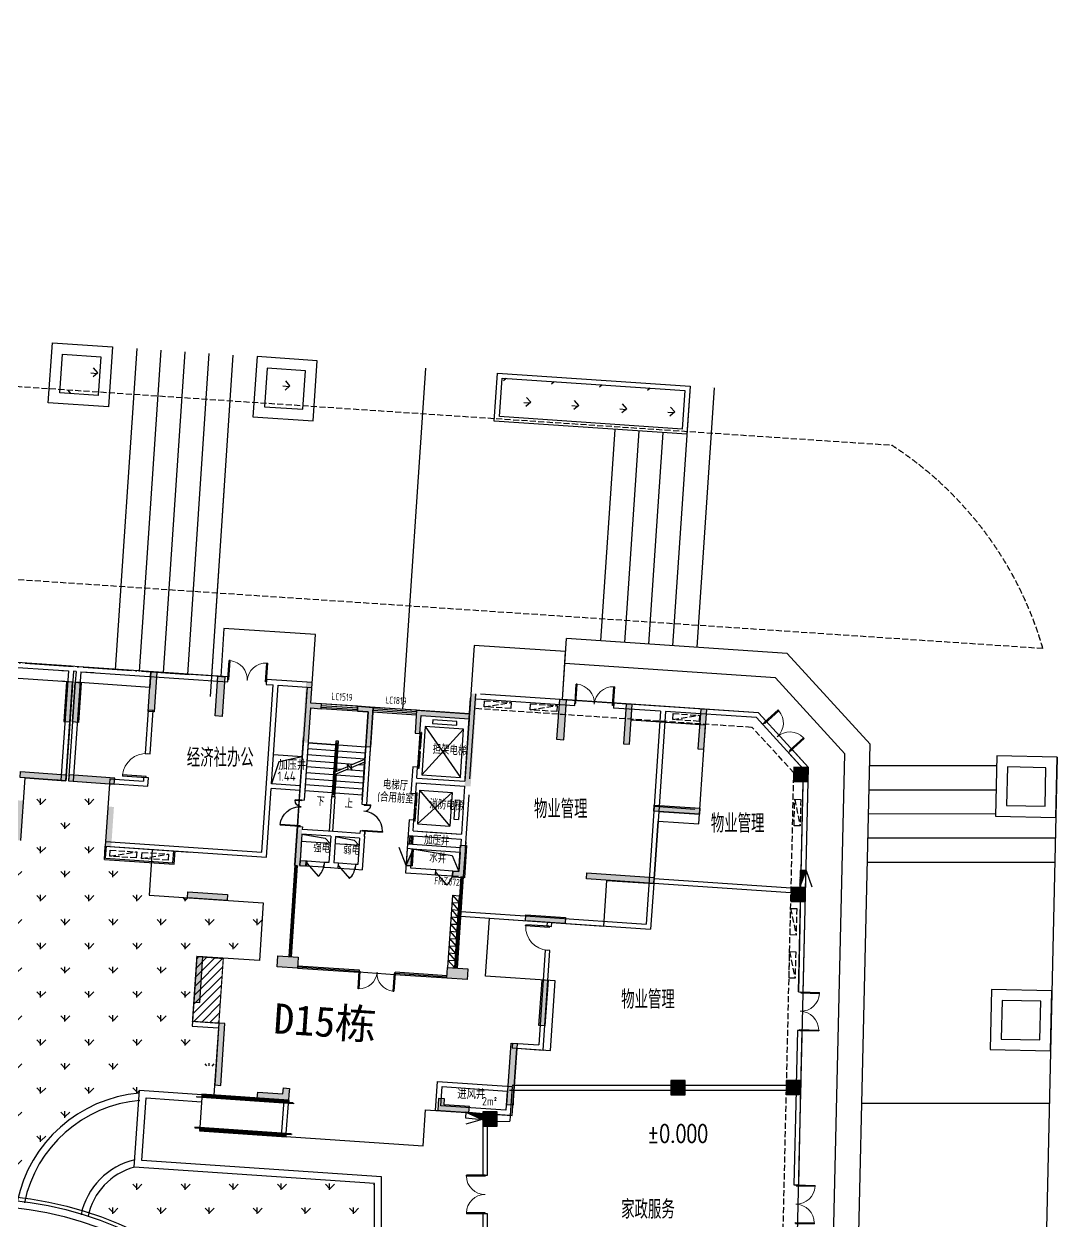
# Model space of a CAD drawing. Header units: millimetres. Extents: x 36720183 to 38160956, y 58934012 to 60388477.
# Drawn here: x 37643138 to 37685982, y 59484273 to 59533920 of the extents above; entities that cross this region are included whole.
import ezdxf

# ---------------------------------------------------------------- set-up
doc = ezdxf.new("R2010")
doc.units = ezdxf.units.MM
doc.header["$LTSCALE"] = 1000
doc.header["$MEASUREMENT"] = 0
for name, pattern in [('DASH', [0.35, 0.25, -0.1]), ('DOTE', [2.42, 2, -0.2, 0.02, -0.2]), ('X-A7-L1-PLAN$0$DOTE', [2.42, 2, -0.2, 0.02, -0.2])]:
    doc.linetypes.add(name, pattern=pattern)
for name, color, linetype in [('@ 绿化', 8, 'Continuous'), ('@PAVE', 9, 'Continuous'), ('@YL', 2, 'Continuous'), ('@园建', 1, 'Continuous'), ('area-核心筒', 3, 'Continuous'), ('C_Hatch', 41, 'Continuous'), ('C_Wall', 6, 'Continuous'), ('COLUMN', 9, 'Continuous'), ('DIM_SYMB', 3, 'Continuous'), ('DOTE', 1, 'Continuous'), ('EVTR', 2, 'Continuous'), ('j-建筑提资说明', 5, 'Continuous'), ('PUB_DIM', 3, 'Continuous'), ('PUB_HATCH', 8, 'Continuous'), ('PUB_TEXT', 7, 'Continuous'), ('RMJM - P1 - P - 120-1$0$文字说明', 7, 'Continuous'), ('STAIR', 2, 'Continuous'), ('TEXT', 1, 'Continuous'), ('WALL', 4, 'Continuous'), ('WINDOW', 2, 'Continuous'), ('WINDOW_TEXT', 3, 'Continuous'), ('X-A4-4F-PLAN$0$水X-EQU', 1, 'Continuous'), ('X-A4-4F-PLAN$0$洞', 5, 'Continuous'), ('X-A7-L1-PLAN$0$240_STAIR_R', 1, 'Continuous'), ('X-A7-L1-PLAN$0$dote', 1, 'X-A7-L1-PLAN$0$DOTE'), ('填充', 8, 'Continuous'), ('扑救面', 2, 'Continuous'), ('水X-EQU', 200, 'Continuous'), ('空调机位', 7, 'Continuous'), ('裙楼挑廊', 7, 'Continuous'), ('首层轮廓', 6, 'Continuous')]:
    doc.layers.add(name, color=color, linetype=linetype)
doc.layers.add('X-A7-L1-PLAN$0$230_Floors', color=1, linetype='Continuous', lineweight=50)
doc.layers.add('水管井及降板', color=3, linetype='Continuous', plot=False)
doc.styles.add('_TCH_DIM', font='SIMPLEX', dxfattribs={"bigfont": 'GBCBIG'})
doc.styles.add('RMJM - P1 - P - 120-1$0$RMJM_TEXT', font='ARIAL.TTF', dxfattribs={"height": 2.5})
doc.styles.get("Standard").update_dxf_attribs({"font": 'gbenor.shx', "bigfont": 'gbcbig.shx'})
pattern_1 = [(90, (0, 0), (-997.795475, 997.795475), [264.58066, -1731.01015]), (45, (0, 0), (-997.796155, 997.796155), [264.58066, -1146.51615]), (135, (0, 0), (-997.796155, -997.796155), [264.58066, -1146.51615])]

# ---------------------------------------------------------------- blocks, each defined once
blk = doc.blocks.new('gj1-0107')
at = {"layer": 'WALL', "color": 2}
blk.add_lwpolyline([(43023011, 57777392), (43026104, 57777182), (43026022, 57775985), (43022930, 57776195)], close=True, dxfattribs=at)
blk.add_lwpolyline([(43023197, 57777179), (43025891, 57776996), (43025836, 57776198), (43023143, 57776381), (43023197, 57777179)], dxfattribs=at)
at = {"layer": 'j-建筑提资说明', "color": 2, "insert": (43024854, 57776749), "char_height": 350, "width": 661.79, "attachment_point": 1}
blk.add_mtext('2m²', dxfattribs=at)
at = {"layer": 'PUB_TEXT', "color": 2}
blk.add_text('进风井', height=385.8, dxfattribs=at).set_placement((43023828, 57776670))
blk = doc.blocks.new('_FZH')
blk.add_lwpolyline([(-0.5, -0.5), (0.5, -0.5), (0.5, 0.5), (-0.5, 0.5)], close=True)
at = {"layer": 'PUB_HATCH'}
blk.add_solid([(-0.5, -0.5), (0.5, -0.5), (-0.5, 0.5), (0.5, 0.5)], dxfattribs=at)
blk = doc.blocks.new('KT-2d')
at = {"layer": '空调机位', "color": 6}
for p, q in [((37301553, 59299668), (37298653, 59299668)), ((37298653, 59299668), (37298653, 59299118)), ((37301503, 59299618), (37298703, 59299618)), ((37298703, 59299618), (37298703, 59299118)), ((37301503, 59299618), (37301503, 59299118)), ((37301553, 59299668), (37301553, 59299118))]:
    blk.add_line(p, q, dxfattribs=at)
at = {"layer": '空调机位', "linetype": 'DASH'}
for points in [[(37300015, 59299518), (37300015, 59299268), (37298915, 59299268), (37298915, 59299518)], [(37301334, 59299518), (37301334, 59299268), (37300234, 59299268), (37300234, 59299518)]]:
    blk.add_lwpolyline(points, close=True, dxfattribs=at)
for points in [[(37300015, 59299518), (37298915, 59299268)], [(37301334, 59299518), (37300234, 59299268)]]:
    blk.add_lwpolyline(points, dxfattribs=at)
blk = doc.blocks.new('A$C0E546E4F')
at = {"layer": '水X-EQU'}
h = blk.add_hatch(dxfattribs=at)
h.set_pattern_fill('ANSI31', color=256, scale=80, style=0)
h.set_pattern_definition([(45, (-34231878.309, -36246077.902), (-7.0710678119, 7.0710678119), [])])
h.paths.add_polyline_path([(0, 240), (0, 0), (700, 0)])
for p, q in [((0, 240), (659, 493)), ((700, 0), (0, 240))]:
    blk.add_line(p, q, dxfattribs=at)
blk.add_lwpolyline([(0, 240), (0, 0), (700, 0), (700, 240)], close=True, dxfattribs=at)
blk = doc.blocks.new('$DorLib2D$00000002')
for p, q in [((-0.5, 0), (-0.5, 0.4875)), ((-0.475, 0.4875), (-0.5, 0.4875)), ((-0.475, 0), (-0.475, 0.4875)), ((0.475, 0), (0.475, 0.4875)), ((0.475, 0.4875), (0.5, 0.4875)), ((0.5, 0), (0.5, 0.4875)), ((-0.5, 0), (-0.475, 0)), ((0.5, 0), (0.475, 0))]:
    blk.add_line(p, q)
at = {"lineweight": 13}
for centre, start, end in [((-0.4875, 0), 0, 88.53072), ((0.4875, 0), 91.46928, 180)]:
    blk.add_arc(centre, 0.4875, start, end, dxfattribs=at)
blk = doc.blocks.new('$DorLib2D$00000001')
for p, q in [((0.45, 0.975), (0.5, 0.975)), ((0.45, 0), (0.45, 0.975)), ((0.5, 0), (0.5, 0.975)), ((0.5, 0), (0.45, 0))]:
    blk.add_line(p, q)
at = {"lineweight": 13}
blk.add_arc((0.475, 0), 0.975, 91.4693, 180, dxfattribs=at)
blk = doc.blocks.new('X-A4-4F-PLAN$0$A$C331B4B6F')
at = {"layer": 'X-A4-4F-PLAN$0$水X-EQU'}
blk.add_hatch(color=256, dxfattribs=at).paths.add_polyline_path([(-208, -272), (258, -439), (-208, -439)])
blk.add_line((-208, -272), (279, -45), dxfattribs=at)
blk.add_lwpolyline([(-208, -272), (-208, -439), (258, -439), (258, -272)], close=True, dxfattribs=at)
at = {"layer": 'X-A4-4F-PLAN$0$洞'}
blk.add_lwpolyline([(-208, -272), (258, -439)], dxfattribs=at)
blk.add_lwpolyline([(-208, -272), (258, -439), (-208, -439)], close=True, dxfattribs=at)
blk = doc.blocks.new('$DORLIB2D$00000127')
at = {"color": 0, "linetype": 'Continuous'}
for p, q in [((-0.033, 0.795), (-0.533, 0.795)), ((-0.533, 0.795), (-0.533, 0.69)), ((-0.033, 0.795), (-0.033, 0.69)), ((0.033, 0.795), (0.033, 0.69)), ((0.533, 0.795), (0.033, 0.795)), ((0.533, 0.795), (0.533, 0.69)), ((-0.033, 0.69), (-0.533, 0.69)), ((0.5, 0.5), (-0.5, 0.5)), ((0.533, 0.69), (0.033, 0.69))]:
    blk.add_line(p, q, dxfattribs=at)
blk = doc.blocks.new('$DorLib2D$00000225')
at = {"color": 0}
for p, q in [((0.475, -0.001), (0.475, 0.752)), ((0.475, 0.752), (0.5, 0.752)), ((0.5, -0.001), (0.5, 0.752)), ((-0.5, 0), (-0.5, 0.252)), ((-0.475, 0.252), (-0.5, 0.252)), ((-0.475, 0), (-0.475, 0.252)), ((-0.475, 0), (-0.5, 0)), ((0.475, -0.001), (0.5, -0.001))]:
    blk.add_line(p, q, dxfattribs=at)
for centre, radius, start, end in [((0.505, -0.002), 0.755, 92.2493, 179.7238), ((-0.501, 0.003), 0.251, 359.7899, 84.0974)]:
    blk.add_arc(centre, radius, start, end, dxfattribs=at)
blk = doc.blocks.new('$TCHSYS$WIN2D')
for p, q in [((-0.5, 0.5), (0.5, 0.5)), ((0.5, 0.167), (-0.5, 0.167)), ((0.5, -0.167), (-0.5, -0.167)), ((-0.5, -0.5), (0.5, -0.5))]:
    blk.add_line(p, q)
blk = doc.blocks.new('$DorLib2D$00000114')
at = {"color": 0}
blk.add_line((0.5, 0), (-0.207, 0.707), dxfattribs=at)
blk.add_arc((0.5, 0), 1, 135, 180, dxfattribs=at)
blk = doc.blocks.new('DKHG')
at = {"layer": '空调机位', "linetype": 'DASH'}
blk.add_lwpolyline([(37412915, 59399871), (37412665, 59399888), (37412740, 59400986), (37412989, 59400969)], close=True, dxfattribs=at)
blk.add_lwpolyline([(37412915, 59399871), (37412740, 59400986)], dxfattribs=at)
blk = doc.blocks.new('D13D14D15scpm')
at = {"layer": 'C_Hatch'}
h = blk.add_hatch(color=6, dxfattribs=at)
h.dxf.hatch_style = 1
h.paths.add_polyline_path([(855370, -164775), (855070, -164775), (855070, -166425), (855370, -166425)])
h.paths.add_polyline_path([(840870, -164775), (841170, -164775), (841170, -166425), (840870, -166425)])
h.paths.add_polyline_path([(836945, -172125), (836695, -172125), (836695, -170475), (836945, -170475)])
h.paths.add_polyline_path([(845050, -172425), (845050, -172175), (844795, -172175), (844795, -170875), (844545, -170875), (844545, -172425)])
h.paths.add_polyline_path([(845245, -165825), (845245, -165625), (844795, -165624), (844795, -164775), (844545, -164775), (844545, -167275), (844795, -167275), (844795, -165825)])
h.paths.add_polyline_path([(849395, -166575), (849195, -166575), (849195, -165625), (851395, -165625), (851395, -164775), (851645, -164775), (851645, -168625), (851395, -168625), (851395, -165825), (849395, -165825)])
h.paths.add_polyline_path([(846745, -165825), (846745, -165625), (847395, -165625), (847395, -167275), (847195, -167275), (847195, -165825)])
h.paths.add_polyline_path([(858095, -164775), (857845, -164775), (857845, -166425), (858095, -166425)])
h.paths.add_polyline_path([(859295, -169124), (859295, -168874), (860995, -168874), (861195, -168874), (861195, -169124)])
h.paths.add_polyline_path([(861195, -164775), (860945, -164775), (860945, -166425), (861195, -166425)])
h.paths.add_polyline_path([(854295, -173775), (854495, -173775), (855945, -173775), (855945, -174025), (854295, -174025)])
h.paths.add_polyline_path([(844995, -176174), (844995, -176425), (844995, -176625), (844145, -176625), (844145, -176174)])
h.paths.add_polyline_path([(851195, -181625), (851195, -181875), (851195, -182125), (852495, -182125), (852495, -181875), (851445, -181875), (851445, -181625)])
h.paths.add_polyline_path([(844995, -181625), (844995, -181875), (844995, -182125), (843695, -182125), (843695, -181875), (844745, -181875), (844745, -181625)])
h.paths.add_polyline_path([(854295, -181496), (854295, -181696), (854045, -181696), (854045, -179125), (854295, -179125)])
h.paths.add_polyline_path([(855395, -178325), (855145, -178325), (855145, -176625), (855145, -176425), (855395, -176425)])
h.paths.add_polyline_path([(852045, -176175), (852045, -176425), (852045, -176625), (851195, -176625), (851195, -176175)])
h.paths.add_polyline_path([(841895, -181496), (841895, -181696), (842145, -181696), (842145, -179125), (841895, -179125)])
h.paths.add_polyline_path([(840795, -178325), (841045, -178325), (841045, -176625), (841045, -176425), (840795, -176425)])
h.paths.add_polyline_path([(859495, -171875), (859495, -172125), (856695, -172125), (856695, -171875)])
h.paths.add_polyline_path([(840245, -173775), (840445, -173775), (841895, -173775), (841895, -174025), (840245, -174025)])
h.paths.add_polyline_path([(838095, -164775), (838345, -164775), (838345, -166425), (838095, -166425)])
h.paths.add_polyline_path([(836895, -169525), (836895, -169275), (835195, -169275), (834995, -169275), (834995, -169525)])
h.paths.add_polyline_path([(834995, -165425), (835245, -165425), (835245, -167075), (834995, -167075)])
h.paths.add_polyline_path([(851395, -171075), (851645, -171075), (851645, -172425), (851143, -172425), (851143, -172175), (851395, -172175)])
h.paths.add_polyline_path([(834885, -165425), (834635, -165425), (834635, -167075), (834885, -167075)])
at = {"layer": '填充'}
h = blk.add_hatch(color=6, dxfattribs=at)
h.dxf.hatch_style = 1
h.paths.add_polyline_path([(829060, -164775), (828760, -164775), (828760, -166425), (829060, -166425)])
h.paths.add_polyline_path([(814560, -164775), (814860, -164775), (814860, -166425), (814560, -166425)])
h.paths.add_polyline_path([(833185, -170474), (832935, -170474), (832935, -172124), (833185, -172124)])
h.paths.add_polyline_path([(810635, -172125), (810385, -172125), (810385, -170475), (810635, -170475)])
h.paths.add_polyline_path([(818740, -172425), (818740, -172175), (818485, -172175), (818485, -170875), (818235, -170875), (818235, -172425)])
h.paths.add_polyline_path([(818935, -165825), (818935, -165625), (818485, -165624), (818485, -164775), (818235, -164775), (818235, -167275), (818485, -167275), (818485, -165825)])
h.paths.add_polyline_path([(823085, -166575), (822885, -166575), (822885, -165625), (825085, -165625), (825085, -164775), (825335, -164775), (825335, -168625), (825085, -168625), (825085, -165825), (823085, -165825)])
h.paths.add_polyline_path([(820435, -165825), (820435, -165625), (821085, -165625), (821085, -167275), (820885, -167275), (820885, -165825)])
h.paths.add_polyline_path([(831785, -164775), (831535, -164775), (831535, -166425), (831785, -166425)])
h.paths.add_polyline_path([(832985, -169525), (832985, -169275), (834685, -169275), (834885, -169275), (834885, -169525)])
h.paths.add_polyline_path([(834885, -165425), (834635, -165425), (834635, -167075), (834885, -167075)])
h.paths.add_polyline_path([(827985, -173775), (828185, -173775), (829635, -173775), (829635, -174025), (827985, -174025)])
h.paths.add_polyline_path([(818685, -176174), (818685, -176425), (818685, -176625), (817835, -176625), (817835, -176174)])
h.paths.add_polyline_path([(824885, -181625), (824885, -181875), (824885, -182125), (826185, -182125), (826185, -181875), (825135, -181875), (825135, -181625)])
h.paths.add_polyline_path([(818685, -181625), (818685, -181875), (818685, -182125), (817385, -182125), (817385, -181875), (818435, -181875), (818435, -181625)])
h.paths.add_polyline_path([(827985, -181496), (827985, -181696), (827735, -181696), (827735, -179125), (827985, -179125)])
h.paths.add_polyline_path([(829085, -178325), (828835, -178325), (828835, -176625), (828835, -176425), (829085, -176425)])
h.paths.add_polyline_path([(825735, -176175), (825735, -176425), (825735, -176625), (824885, -176625), (824885, -176175)])
h.paths.add_polyline_path([(815585, -181496), (815585, -181696), (815835, -181696), (815835, -179125), (815585, -179125)])
h.paths.add_polyline_path([(814485, -178325), (814735, -178325), (814735, -176625), (814735, -176425), (814485, -176425)])
h.paths.add_polyline_path([(813935, -173775), (814135, -173775), (815585, -173775), (815585, -174025), (813935, -174025)])
h.paths.add_polyline_path([(811785, -164775), (812035, -164775), (812035, -166425), (811785, -166425)])
h.paths.add_polyline_path([(810585, -169525), (810585, -169275), (808885, -169275), (808685, -169275), (808685, -169525)])
h.paths.add_polyline_path([(808685, -165425), (808935, -165425), (808935, -167075), (808685, -167075)])
h.paths.add_polyline_path([(825085, -171075), (825335, -171075), (825335, -172425), (824833, -172425), (824833, -172175), (825085, -172175)])
h.paths.add_polyline_path([(808575, -165425), (808325, -165425), (808325, -167075), (808575, -167075)])
h.paths.add_polyline_path([(834995, -165425), (835245, -165425), (835245, -167075), (834995, -167075)])
at = {"layer": '水管井及降板', "ltscale": 0.5}
h = blk.add_hatch(dxfattribs=at)
h.set_pattern_fill('ANSI31', color=6, scale=2000, angle=3.8904, style=0)
h.set_pattern_definition([(48.89037997, (-32690632.58, -62173293.98), (-188.3632519, 164.3754402), [])])
h.paths.add_polyline_path([(841895, -176440), (840795, -176426), (840795, -179126), (841895, -179126)])
at = {"color": 6}
for p, q in [((849395, -171175), (849195, -171175)), ((851195, -173174), (851495, -173174)), ((851195, -173174), (851495, -173474)), ((851195, -173474), (851495, -173474)), ((851195, -173474), (851495, -173774)), ((851195, -173774), (851495, -173774)), ((851195, -173774), (851495, -174074)), ((851195, -174074), (851495, -174074)), ((851195, -174074), (851495, -174374)), ((851195, -174374), (851495, -174674)), ((851195, -174674), (851495, -174674)), ((851195, -174674), (851495, -174974)), ((851195, -174974), (851495, -174974)), ((851195, -174974), (851495, -175274)), ((851195, -175274), (851495, -175274)), ((851195, -175274), (851495, -175574)), ((851195, -175574), (851495, -175574)), ((851195, -175574), (851495, -175874)), ((851195, -175874), (851495, -175874)), ((851195, -175874), (851495, -176174))]:
    blk.add_line(p, q, dxfattribs=at)
for points in [[(851195, -173174), (851195, -174374), (851495, -174374), (851495, -173174)], [(851495, -174374), (851195, -174374), (851195, -176174), (851495, -176174), (851495, -174374)]]:
    blk.add_lwpolyline(points, dxfattribs=at)
at = {"layer": 'area-核心筒', "color": 6}
for p, q in [((865371, -166974), (863273, -164970)), ((865783, -176203), (865394, -167493))]:
    blk.add_line(p, q, dxfattribs=at)
at = {"layer": 'C_Wall', "color": 6}
for points in [[(838095, -164775), (838345, -164775), (838345, -166425), (838095, -166425)], [(840870, -164775), (841170, -164775), (841170, -166425), (840870, -166425)], [(855370, -164775), (855070, -164775), (855070, -166425), (855370, -166425)], [(858095, -164775), (857845, -164775), (857845, -166425), (858095, -166425)], [(861195, -164775), (860945, -164775), (860945, -166425), (861195, -166425)], [(834885, -165425), (834635, -165425), (834635, -167075), (834885, -167075)], [(834885, -165425), (834635, -165425), (834635, -167075), (834885, -167075)], [(834995, -165425), (835245, -165425), (835245, -167075), (834995, -167075)], [(834995, -165425), (835245, -165425), (835245, -167075), (834995, -167075)], [(846745, -165825), (846745, -165625), (847395, -165625), (847395, -167275), (847195, -167275), (847195, -165825)], [(832985, -169525), (832985, -169275), (834685, -169275), (834685, -169275), (834885, -169275), (834885, -169525)], [(836895, -169525), (836895, -169275), (835195, -169275), (835195, -169275), (834995, -169275), (834995, -169525)], [(859295, -169124), (859295, -168874), (860995, -168874), (860995, -168874), (861195, -168874), (861195, -169124)], [(851395, -171075), (851645, -171075), (851645, -172425), (851143, -172425), (851143, -172175), (851395, -172175)], [(859495, -171875), (859495, -172125), (856695, -172125), (856695, -171875)], [(840245, -173775), (840445, -173775), (840445, -173775), (841895, -173775), (841895, -173775), (841895, -174025), (840245, -174025)], [(854295, -173775), (854495, -173775), (854495, -173775), (855945, -173775), (855945, -173775), (855945, -174025), (854295, -174025)], [(844995, -176174), (844995, -176425), (844995, -176425), (844995, -176625), (844145, -176625), (844145, -176174)], [(852045, -176175), (852045, -176425), (852045, -176425), (852045, -176625), (851195, -176625), (851195, -176175)], [(840795, -178325), (841045, -178325), (841045, -176625), (841045, -176625), (841045, -176425), (840795, -176425)], [(855395, -178325), (855145, -178325), (855145, -176625), (855145, -176625), (855145, -176425), (855395, -176425)], [(841895, -181496), (841895, -181696), (842145, -181696), (842145, -179125), (841895, -179125), (841895, -181496)], [(854295, -181496), (854295, -181696), (854045, -181696), (854045, -179125), (854295, -179125), (854295, -181496)], [(844995, -181625), (844995, -181875), (844995, -181875), (844995, -182125), (843695, -182125), (843695, -181875), (844745, -181875), (844745, -181625)], [(851195, -181625), (851195, -181875), (851195, -181875), (851195, -182125), (852495, -182125), (852495, -181875), (851445, -181875), (851445, -181625)]]:
    blk.add_lwpolyline(points, close=True, dxfattribs=at)
at = {"layer": 'C_Wall', "color": 6, "const_width": 0.02}
for points in [[(845245, -165825), (845245, -165625), (844795, -165624), (844795, -164775), (844545, -164775), (844545, -167275), (844795, -167275), (844795, -165825), (845245, -165825)], [(849395, -166575), (849195, -166575), (849195, -165625), (851395, -165625), (851395, -164775), (851645, -164775), (851645, -168625), (851395, -168625), (851395, -165825), (849395, -165825)], [(836945, -172125), (836695, -172125), (836695, -170475), (836945, -170475)], [(845050, -172425), (845050, -172175), (844795, -172175), (844795, -170875), (844545, -170875), (844545, -172425)]]:
    blk.add_lwpolyline(points, close=True, dxfattribs=at)
at = {"layer": 'DIM_SYMB', "color": 6}
for points in [[(845395, -169400, 0, 0, 0), (845395, -166675, 0, 0, 0), (846595, -166675, 0, 0, 0), (846595, -167725, 80, 0, 0), (846595, -168025, 0, 0, 0)], [(846595, -169400, 0, 0, 0), (846595, -168575, 80, 0, 0), (846595, -168275, 0, 0, 0)]]:
    blk.add_lwpolyline(points, format="xyseb", dxfattribs=at)
at = {"layer": 'DOTE', "color": 6, "linetype": 'DOTE'}
blk.add_line((803820, -164775), (839751, -164775), dxfattribs=at)
at = {"layer": 'EVTR', "color": 6}
for p, q in [((849595, -166275), (849595, -168275)), ((851195, -166275), (849595, -166275)), ((849595, -166275), (851195, -168275)), ((849595, -168275), (851195, -166275)), ((849895, -165975), (849895, -166125)), ((850895, -165975), (849895, -165975)), ((849895, -166125), (850895, -166125)), ((850895, -166125), (850895, -165975)), ((851195, -168275), (851195, -166275)), ((849595, -168275), (851195, -168275)), ((850895, -168925, 9375), (849545, -170325, 9375)), ((849545, -168925, 9375), (849545, -170325, 9375)), ((849545, -168925, 9375), (850895, -170325, 9375)), ((849545, -168925, 9375), (850895, -168925, 9375)), ((850895, -168925, 9375), (850895, -170325, 9375)), ((851040, -169225, 9375), (851040, -170025, 9375)), ((851040, -169225, 9375), (851240, -169225, 9375)), ((851240, -169225, 9375), (851240, -170025, 9375)), ((851040, -170025, 9375), (851240, -170025, 9375)), ((849545, -170325, 9375), (850895, -170325, 9375))]:
    blk.add_line(p, q, dxfattribs=at)
at = {"layer": 'PUB_DIM', "color": 6}
for points in [[(844795, -171075), (845778, -171173), (845995, -171375)], [(846195, -171075), (846978, -171173), (847195, -171375)], [(849395, -171375), (851076, -171527), (851395, -172175)]]:
    blk.add_lwpolyline(points, dxfattribs=at)
at = {"layer": 'STAIR', "color": 6}
for p, q in [((851395, -164975), (851395, -166175)), ((844795, -167275), (844795, -169475)), ((845935, -167275), (844795, -167275)), ((844795, -167275), (845935, -167275)), ((846055, -167125), (845935, -167125)), ((845935, -167125), (845935, -169425)), ((845995, -168402), (845995, -167185)), ((845995, -167185), (845995, -167185)), ((845995, -167185), (845995, -168402)), ((845995, -168402), (845995, -167275)), ((845995, -167275), (845995, -169275)), ((846055, -168371), (846055, -167125)), ((846055, -167275), (847195, -167275)), ((846055, -167275), (847195, -167275)), ((847195, -167986), (847195, -167275)), ((845935, -167525), (844795, -167525)), ((845935, -167775), (844795, -167775)), ((846055, -167525), (847195, -167525)), ((846055, -167775), (847195, -167775)), ((846647, -168067), (847195, -167786)), ((845935, -168025), (844795, -168025)), ((845935, -168275), (844795, -168275)), ((845995, -168402), (846505, -168140)), ((845995, -168514), (846526, -168242)), ((846055, -168025), (846729, -168025)), ((846055, -168275), (846242, -168275)), ((846461, -168275), (847195, -168275)), ((846526, -168242), (846489, -168067)), ((846489, -168067), (846686, -168250)), ((846686, -168250), (846647, -168067)), ((846668, -168169), (847195, -167898)), ((846948, -168025), (847195, -168025)), ((847195, -169475), (847195, -167986)), ((845935, -168525), (844795, -168525)), ((845935, -168775), (844795, -168775)), ((845995, -169275), (845995, -168514)), ((845995, -169365), (845995, -168514)), ((845995, -168514), (845995, -169365)), ((846055, -169425), (846055, -168483)), ((846055, -168525), (847195, -168525)), ((846055, -168775), (847195, -168775)), ((845935, -169025), (844795, -169025)), ((845935, -169275), (844795, -169275)), ((845995, -169275), (845995, -169275)), ((846055, -169025), (847195, -169025)), ((846055, -169275), (847195, -169275))]:
    blk.add_line(p, q, dxfattribs=at)
for points in [[(845935, -169425), (846055, -169425)], [(845995, -169365), (845995, -169365)]]:
    blk.add_lwpolyline(points, dxfattribs=at)
at = {"layer": 'WALL', "color": 6}
for p, q in [((834779, -164775), (827506, -164775)), ((834779, -164775), (834409, -164775)), ((835096, -164773), (834779, -164773)), ((835096, -164773), (834779, -164773)), ((835737, -164773), (835096, -164773)), ((841302, -164773), (835096, -164773)), ((841302, -164973), (841302, -164773)), ((842902, -164773), (842902, -164973)), ((844795, -164773), (842902, -164773)), ((851595, -168313), (851595, -164775)), ((855729, -164775), (851793, -164774)), ((855729, -164975), (855729, -164775)), ((863354, -164770), (857329, -164775)), ((857329, -164775), (857329, -164975)), ((863682, -165084), (863354, -164770)), ((827506, -164975), (834686, -164975)), ((834409, -164975), (834686, -164975)), ((834686, -164975), (834679, -169525)), ((834686, -164975), (834679, -169525)), ((834886, -164973), (834879, -169525)), ((834886, -164973), (834879, -169525)), ((834996, -164973), (834886, -164973)), ((834996, -164973), (834886, -164973)), ((834996, -164973), (834995, -165427)), ((834996, -164973), (834995, -165427)), ((835196, -164973), (835189, -169525)), ((835196, -164973), (835189, -169525)), ((835196, -164973), (835737, -164973)), ((835196, -164973), (841302, -164973)), ((842902, -164973), (843195, -164973)), ((843395, -164973), (844795, -164973)), ((844595, -164975), (844595, -169664)), ((844595, -165075), (844595, -166175)), ((851395, -168313), (851395, -164975)), ((851645, -164974), (855729, -164975)), ((859292, -164973), (857329, -164975)), ((859292, -164973), (859295, -168925)), ((863273, -164970), (859495, -164973)), ((859495, -164973), (859495, -169125)), ((863273, -164970), (863544, -165228)), ((863544, -165228), (863682, -165084)), ((834995, -165427), (834995, -165425)), ((845245, -165625), (844795, -165625)), ((845245, -165825), (845245, -165625)), ((847395, -165625), (846745, -165625)), ((846745, -165625), (846745, -165825)), ((847395, -169664), (847395, -165625)), ((849195, -165625), (851395, -165625)), ((849195, -165625), (849195, -166575)), ((844795, -165825), (845245, -165825)), ((844795, -165825), (844795, -169664)), ((846745, -165825), (847195, -165825)), ((847195, -165825), (847195, -169664)), ((849395, -165825), (851395, -165825)), ((849395, -166575), (849395, -165825)), ((851395, -165825), (851395, -166075)), ((851395, -165825), (851395, -168425)), ((864839, -166189), (864701, -166334)), ((865567, -166885), (864839, -166189)), ((838089, -166374), (838089, -168173)), ((838289, -166374), (838089, -166374)), ((838289, -168173), (838289, -166374)), ((849195, -166575), (849395, -166575)), ((864701, -166334), (865371, -166974)), ((865592, -171925), (865371, -166974)), ((865803, -172164), (865567, -166885)), ((838089, -168173), (838289, -168173)), ((849395, -167975), (849195, -167975)), ((849195, -167975), (849195, -168525)), ((849395, -168425), (849395, -167975)), ((849195, -168525), (849195, -169075)), ((849395, -168425), (851395, -168425)), ((849395, -168625), (851395, -168625)), ((849395, -169075), (849395, -168625)), ((851395, -168625), (851395, -170625)), ((838289, -169173), (838089, -169173)), ((838089, -169173), (838089, -169323)), ((838289, -169523), (838289, -169173)), ((849195, -169075), (849395, -169075)), ((851595, -168975), (851595, -171175)), ((859295, -168925), (859295, -173823)), ((859295, -168925), (860989, -168925)), ((859489, -169125), (861189, -169125)), ((859495, -169125), (859495, -171925)), ((836689, -169323), (838089, -169323)), ((836689, -169323), (836689, -169523)), ((836689, -169523), (838289, -169523)), ((844595, -169664), (844795, -169664)), ((847195, -169664), (847395, -169664)), ((849395, -170175), (849195, -170175)), ((849195, -170175), (849195, -172175)), ((849395, -170625), (849395, -170175)), ((844595, -170764), (844595, -172375)), ((844595, -170764), (844795, -170764)), ((844795, -170764), (844795, -170875)), ((844795, -170764), (844795, -170875)), ((847395, -170764), (847195, -170764)), ((847195, -170764), (847195, -170875)), ((847195, -170775), (847195, -170875)), ((847395, -170986), (847395, -170764)), ((847395, -170775), (847395, -170875)), ((849395, -170625), (850095, -170625)), ((849395, -170625), (851395, -170625)), ((850095, -170625), (851395, -170625)), ((844595, -171175), (844595, -172375)), ((846095, -170875), (844795, -170875)), ((845995, -171075), (844795, -171075)), ((844795, -171075), (844795, -172175)), ((844795, -171275), (844795, -172375)), ((845995, -171075), (845995, -172175)), ((847195, -170875), (846095, -170875)), ((846195, -171075), (846195, -172175)), ((847195, -171075), (846195, -171075)), ((847195, -171075), (847195, -172175)), ((847395, -170975), (847395, -170875)), ((847395, -170975), (847395, -172375)), ((847395, -170986), (847395, -171175)), ((849195, -170825), (849395, -170825)), ((849195, -171175), (849395, -171175)), ((849395, -171175), (849195, -171175)), ((849395, -171175), (849395, -170825)), ((849395, -170825), (851395, -170825)), ((849395, -171175), (851395, -171175)), ((851395, -170825), (851395, -171175)), ((851595, -170923), (851595, -172375)), ((845995, -171375), (844795, -171375)), ((847195, -171375), (846195, -171375)), ((849395, -172175), (849395, -171375)), ((849395, -171375), (851395, -171375)), ((851395, -171375), (851395, -172175)), ((836695, -171923), (843195, -171923)), ((836695, -172123), (843395, -172123)), ((844795, -172375), (844795, -172175)), ((845050, -172175), (844795, -172175)), ((845050, -172375), (845050, -172175)), ((845095, -172175), (845050, -172175)), ((845095, -172375), (845095, -172175)), ((845995, -172175), (845795, -172175)), ((845795, -172175), (845795, -172375)), ((846395, -172175), (846195, -172175)), ((846395, -172375), (846395, -172175)), ((847195, -172175), (847095, -172175)), ((847095, -172175), (847095, -172375)), ((849195, -172175), (849195, -172375)), ((850443, -172175), (849395, -172175)), ((850443, -172375), (850443, -172175)), ((851395, -172175), (851143, -172175)), ((851143, -172175), (851143, -172375)), ((859495, -172125), (859495, -174023)), ((865601, -172125), (865783, -176203)), ((865982, -176194), (865803, -172164)), ((844795, -172375), (845050, -172375)), ((845095, -172375), (845050, -172375)), ((845795, -172375), (846095, -172375)), ((846077, -172375), (846395, -172375)), ((847095, -172375), (847395, -172375)), ((849195, -172375), (850095, -172375)), ((850095, -172375), (850443, -172375)), ((851143, -172375), (851395, -172375)), ((851595, -172375), (851595, -173823)), ((851395, -174023), (855189, -174023)), ((851595, -173823), (855289, -173823)), ((855189, -174023), (855189, -174188)), ((855189, -174188), (855389, -174188)), ((855289, -173823), (859289, -173823)), ((855389, -174188), (855389, -174023)), ((855389, -174023), (859489, -174023)), ((855389, -175188), (855189, -175188)), ((855189, -175188), (855189, -179125)), ((855389, -179325), (855389, -175188)), ((865783, -176203), (865982, -176194)), ((866054, -177792), (865854, -177801)), ((865854, -177801), (865955, -180070)), ((866159, -180158), (866054, -177792)), ((854095, -179125), (855189, -179125)), ((854095, -179125), (854095, -179325)), ((854095, -179325), (855389, -179325)), ((854201, -180869), (865955, -180070)), ((866339, -184188), (866159, -180158)), ((854108, -181076), (865964, -180270)), ((865964, -180270), (866139, -184197)), ((854207, -181696), (854207, -182366)), ((853067, -182125), (853240, -184676)), ((853067, -182128), (853082, -182349)), ((853288, -182435), (854207, -182366)), ((853440, -184662), (853288, -182435)), ((866139, -184197), (866339, -184188)), ((853240, -184676), (853440, -184662)), ((853548, -186258), (853349, -186272)), ((853349, -186272), (853537, -189033)), ((853716, -188720), (853548, -186258))]:
    blk.add_line(p, q, dxfattribs=at)
at = {"layer": 'WALL', "color": 6, "ltscale": 0.5}
for p, q in [((865592, -171925), (859495, -171925)), ((865601, -172125), (859495, -172125))]:
    blk.add_line(p, q, dxfattribs=at)
for points in [[(843195, -171923), (843195, -164973)], [(843395, -167875), (843395, -164973)], [(844595, -172375), (844595, -167075)], [(844595, -167875), (843395, -167875)], [(843395, -169075), (843395, -167875)], [(844595, -169075), (843395, -169075)], [(843395, -172123), (843395, -169275)], [(844595, -169275), (843395, -169275)]]:
    blk.add_lwpolyline(points, dxfattribs=at)
at = {"layer": 'WALL', "color": 6}
for points in [[(847195, -167875), (847195, -168775)], [(851307, -181125), (854007, -181125), (854007, -181925), (851307, -181925), (851307, -181125)]]:
    blk.add_lwpolyline(points, dxfattribs=at)
for points in [[(845935, -170875), (845935, -169425), (846055, -169425), (846055, -170875)], [(851107, -180925), (854207, -180925), (854207, -182125), (851107, -182125)]]:
    blk.add_lwpolyline(points, close=True, dxfattribs=at)
at = {"layer": 'WINDOW', "color": 6}
for p, q in [((849195, -165625), (847395, -165625)), ((849195, -165692), (847395, -165692)), ((849195, -165758), (847395, -165758)), ((849195, -165825), (847395, -165825)), ((847395, -167575), (847395, -167375)), ((844595, -169664), (844595, -170764)), ((849195, -170825), (849195, -171175)), ((849262, -170825), (849262, -171175)), ((849329, -170825), (849329, -171175)), ((849395, -170825), (849395, -171175)), ((845795, -172175), (845095, -172175)), ((847095, -172175), (846395, -172175)), ((851143, -172175), (850443, -172175)), ((844595, -172375), (844595, -176174)), ((844645, -172375), (844645, -176174)), ((844695, -172375), (844695, -176174)), ((845795, -172375), (845095, -172375)), ((846395, -172375), (847095, -172375)), ((850443, -172375), (851143, -172375)), ((851495, -172375), (851495, -176174)), ((851545, -172375), (851545, -176174)), ((851595, -172375), (851595, -176174)), ((844995, -176525), (847545, -176525)), ((844995, -176575), (847545, -176575)), ((844995, -176625), (847545, -176625)), ((847545, -176525), (847545, -176625)), ((849045, -176625), (847545, -176625)), ((851195, -176525), (849045, -176525)), ((849045, -176625), (849045, -176525)), ((851195, -176575), (849045, -176575)), ((851195, -176625), (849045, -176625))]:
    blk.add_line(p, q, dxfattribs=at)
at = {"layer": 'X-A7-L1-PLAN$0$230_Floors', "color": 6}
for p, q in [((841395, -182125), (844995, -182125)), ((841395, -182155), (844995, -182155)), ((844995, -182225), (844995, -182125)), ((841395, -182225), (845195, -182225)), ((845195, -182250), (845195, -182225)), ((841395, -183595), (844995, -183595)), ((841395, -183625), (844995, -183625)), ((845195, -183525), (845195, -183500))]:
    blk.add_line(p, q, dxfattribs=at)
at = {"layer": 'X-A7-L1-PLAN$0$240_STAIR_R', "color": 6}
for points in [[(841395, -182125), (841395, -182225)], [(841395, -182250), (841395, -183500)], [(841395, -183525), (841395, -183625)]]:
    blk.add_lwpolyline(points, dxfattribs=at)
at = {"layer": 'X-A7-L1-PLAN$0$dote', "color": 6, "linetype": 'ByBlock'}
blk.add_line((844995, -183500), (844995, -182250), dxfattribs=at)
for points in [[(845195, -182250), (841196, -182250), (841196, -182225), (845195, -182225)], [(845195, -183500), (841196, -183500), (841196, -183525), (845195, -183525)], [(844995, -183625), (844995, -183525)]]:
    blk.add_lwpolyline(points, dxfattribs=at)
at = {"layer": '水管井及降板', "color": 6, "ltscale": 0.5, "const_width": 50}
blk.add_lwpolyline([(841895, -179126), (840795, -179126), (840795, -176426), (841895, -176440)], close=True, dxfattribs=at)
at = {"layer": '裙楼挑廊', "color": 6, "linetype": 'DASH'}
for p, q in [((851645, -165374), (863118, -165375)), ((851645, -165374), (855246, -165375)), ((864978, -167152), (863118, -165375)), ((866167, -193787), (864978, -167152))]:
    blk.add_line(p, q, dxfattribs=at)
at = {"layer": '裙楼挑廊', "color": 6, "ltscale": 0.5}
blk.add_lwpolyline([(844595, -167875), (843642, -168139), (843395, -169075)], dxfattribs=at)
at = {"layer": '首层轮廓', "color": 6}
for p, q in [((838095, -164775), (838095, -165425)), ((858095, -164775), (855195, -164775)), ((834885, -169525), (833185, -169525)), ((834885, -169525), (834409, -169525)), ((834995, -169525), (835737, -169525)), ((834995, -169525), (836695, -169525)), ((836695, -172125), (840245, -172124))]:
    blk.add_line(p, q, dxfattribs=at)
for points in [[(833185, -172125), (833185, -169525), (834885, -169525), (834885, -165425), (831785, -165425)], [(836695, -169525), (836695, -172125), (838645, -172125), (838645, -174025), (843395, -174025), (843395, -176425), (840795, -176425), (840795, -179325), (841895, -179325), (841895, -182125), (844795, -182125), (844795, -183625), (850693, -183625), (850693, -182125), (854295, -182125), (854295, -179325), (855695, -179325), (855695, -176425), (852795, -176425), (852795, -174025), (857545, -174025), (857545, -172125), (859495, -172125), (859495, -169525), (861195, -169525), (861195, -165425), (858095, -165425), (858095, -164775), (855195, -164775), (855195, -162775), (851395, -162775), (851395, -165625), (844795, -165625), (844795, -162775), (840995, -162775), (840995, -164775), (838095, -164775), (838095, -165425), (834995, -165425), (834995, -169525), (836895, -169525)], [(834409, -169525), (834885, -169525), (834885, -165425), (834409, -165425)]]:
    blk.add_lwpolyline(points, dxfattribs=at)
at = {"layer": '@YL', "color": 6}
for name, p, rotation in [('DKHG', (-60948657, 33132641), 273.8891079623804), ('DKHG', (-60946744, 33132641), 273.8891079623804), ('DKHG', (-60940819, 33132641), 273.8891079623804), ('DKHG', (31373842, 63055863), 186.4451052846961), ('KT-2d', (38138248, 59126994), 179.99999999494), ('DKHG', (31373980, 63051334), 186.4451052846961), ('DKHG', (31374060, 63049543), 186.4451052846961)]:
    blk.add_blockref(name, p, dxfattribs=dict(at, rotation=rotation))
at = {"layer": 'COLUMN', "color": 6, "xscale": 599.9999999767169, "yscale": 599.9999999767169, "zscale": 599.9999999767169}
for p, rotation in [((865281, -167198), 2.554166357448627), ((865503, -172175), 2.554166357448627), ((861075, -180502), 3.891548486507492), ((865859, -180169), 2.554166357448627), ((853381, -182328), 3.891548486507492)]:
    blk.add_blockref('_FZH', p, dxfattribs=dict(at, rotation=rotation))
at = {"layer": 'WINDOW', "color": 6}
for name, p, xscale, yscale, zscale, rotation in [('$DorLib2D$00000002', (842102, -164873), 1599.999999999999, 1599.999999999999, -1599.999999999999, 4.830300659629662e-08), ('$DorLib2D$00000002', (856529, -164875), 1600.000000000001, 1600.000000000001, -1600, 359.997609532061), ('$DorLib2D$00000002', (864191, -165709), 1600, 1600, -1600, 316.2999041955453), ('$TCHSYS$WIN2D', (845995, -165725), -1499.999999999999, 199.9999999999998, 1500, 1.759167284479751e-08), ('$DORLIB2D$00000127', (849295, -167275), -1400, 200, 1400, 270.0000000175917), ('$DorLib2D$00000001', (838189, -168673), -1000, 1000, 1000, 90.00000021638834), ('$DORLIB2D$00000127', (849295, -169625), 1100, 200, -1100, 270.0000000175917), ('$DorLib2D$00000225', (844695, -170214), -1100, 1100, -1100, 89.99999996908193), ('$DorLib2D$00000225', (847295, -170214), 1100, 1100, -1100, 270.0000000661015), ('$DorLib2D$00000114', (845445, -172275), 699.9999999999999, 699.9999999999999, -700.0000000000001, 180.0000000175726), ('$DorLib2D$00000114', (846745, -172275), 699.9999999999999, 699.9999999999999, -700.0000000000001, 180.0000000175726), ('$DorLib2D$00000114', (850793, -172275), 699.9999999999999, 699.9999999999999, -700.0000000000001, 180.0000000175726), ('$DorLib2D$00000001', (855289, -174688), 999.9999999999994, 999.9999999999994, -999.9999999999993, 90.00000002659907), ('$DorLib2D$00000002', (865918, -176997), 1600.000000000001, 1600.000000000001, -1600, 272.554166268682), ('$DorLib2D$00000002', (848295, -176575), 1500.000000000001, 1500.000000000001, -1499.999999999999, 180.0000000175917), ('$DorLib2D$00000002', (866275, -184992), 1600, 1600, -1600, 272.5541661358282), ('$DorLib2D$00000002', (853394, -185467), -1599.999999999999, 1599.999999999999, 1600, 93.89154848517342)]:
    blk.add_blockref(name, p, dxfattribs=dict(at, xscale=xscale, yscale=yscale, zscale=zscale, rotation=rotation))
at = {"layer": 'X-A4-4F-PLAN$0$水X-EQU', "color": 6, "xscale": 1.5, "yscale": 1.5, "zscale": 1.5, "rotation": 90.0000000175917}
blk.add_blockref('X-A4-4F-PLAN$0$A$C331B4B6F', (848787, -171762), dxfattribs=at)
at = {"layer": '水X-EQU', "color": 6}
for p, rotation in [((865518, -171174), 272.6000006353003), ((853067, -182128), 178.7083347510991)]:
    blk.add_blockref('A$C0E546E4F', p, dxfattribs=dict(at, rotation=rotation))
at = {"layer": 'PUB_TEXT', "color": 6}
for s, height, p in [('经济社办公', 771.6, (839846, -168616)), ('加压井', 385.8, (843642, -168476)), ('1.44', 385.8, (843639, -168933)), ('物业管理', 771.6, (854355, -169761)), ('物业管理', 771.6, (861713, -169860)), ('物业管理', 771.6, (858499, -177399)), ('家政服务', 771.6, (859089, -186083))]:
    blk.add_text(s, height=height, rotation=3.8915, dxfattribs=at).set_placement(p)
at = {"layer": 'PUB_TEXT', "color": 6, "style": '_TCH_DIM'}
for s, p in [('下', (845300, -169855)), ('上', (846491, -169855))]:
    blk.add_text(s, height=338, dxfattribs=at).set_placement(p)
at = {"layer": 'PUB_TEXT', "color": 6, "style": '_TCH_DIM', "width": 0.705882}
blk.add_text('%%P0.000', height=743.8, rotation=3.8915, dxfattribs=at).set_placement((859957, -182856))
at = {"layer": 'RMJM - P1 - P - 120-1$0$文字说明', "color": 6, "insert": (848413, -178140), "char_height": 1250, "width": 25500, "attachment_point": 3, "style": 'RMJM - P1 - P - 120-1$0$RMJM_TEXT'}
blk.add_mtext('{\\fSimSun|b0|i0|c134|p2;D15栋}', dxfattribs=at)
at = {"layer": 'TEXT', "color": 6}
for s, p in [('担架电梯', (849969, -167365, -9375)), ('电梯厅', (848007, -168969)), ('(合用前室)', (847813, -169493)), ('消防电梯', (849991, -169647, -9375)), ('加压井', (849868, -171140)), ('强电', (845306, -171773)), ('弱电', (846551, -171773)), ('水井', (850138, -171870))]:
    blk.add_text(s, height=350, dxfattribs=at).set_placement(p)
at = {"layer": 'WINDOW_TEXT', "color": 6, "width": 0.7}
for s, p in [('LC1519', (845637, -165428)), ('LC1819', (847876, -165425)), ('FM乙0721', (850410, -172781))]:
    blk.add_text(s, height=300, dxfattribs=at).set_placement(p)

msp = doc.modelspace()

# ---------------------------------------------------------------- hatches: boundary and pattern name
at = {"layer": '@ 绿化', "linetype": 'Continuous'}
h = msp.add_hatch(dxfattribs=at)
h.set_pattern_fill('GRASS', color=256, scale=500, angle=86.1085, style=0)
h.set_pattern_definition([(176.1084516, (0, 0), (-1063.213365, -927.776352), [264.58066, -1731.01015]), (131.1084516, (0, 0), (-1063.21409, -927.776985), [264.58066, -1146.51615]), (221.1084516, (0, 0), (927.776985, -1063.21409), [264.58066, -1146.51615])])
h.paths.add_polyline_path([(37628930, 59519942), (37629038, 59521538), (37636621, 59521022), (37636512, 59519426)])
h.paths.add_polyline_path([(37662859, 59517634), (37662967, 59519230), (37670550, 59518714), (37670441, 59517118)])
h = msp.add_hatch(dxfattribs=at)
h.set_pattern_fill('GRASS', color=256, scale=500, angle=86.1085, style=0)
h.set_pattern_definition([(176.1084516, (181144, -12322.6), (-1063.213365, -927.776352), [264.58066, -1731.01015]), (131.1084516, (181144, -12322.6), (-1063.21409, -927.776985), [264.58066, -1146.51615]), (221.1084516, (181144, -12322.6), (927.776985, -1063.21409), [264.58066, -1146.51615])])
h.paths.add_polyline_path([(37646222, 59518515), (37644626, 59518623), (37644735, 59520220), (37646331, 59520111)])
h.paths.add_polyline_path([(37653114, 59518046), (37654711, 59517938), (37654819, 59519534), (37653223, 59519642)])
h = msp.add_hatch(dxfattribs=at)
h.set_pattern_fill('GRASS', color=256, scale=500, style=0)
h.set_pattern_definition(pattern_1)
edge = h.paths.add_edge_path()
edge.add_line((37632321, 59485855), (37632449, 59487744))
edge.add_line((37632449, 59487744), (37639932, 59487236))
edge.add_line((37639932, 59487236), (37640135, 59490229))
edge.add_line((37640135, 59490229), (37637142, 59490433))
edge.add_line((37637142, 59490433), (37637332, 59493226))
edge.add_line((37637332, 59493226), (37638729, 59493131))
edge.add_line((37638729, 59493131), (37638926, 59496024))
edge.add_line((37638926, 59496024), (37636032, 59496221))
edge.add_line((37636032, 59496221), (37636195, 59498615))
edge.add_line((37636195, 59498615), (37640934, 59498293))
edge.add_line((37640934, 59498293), (37641026, 59499640))
edge.add_line((37641026, 59499640), (37642971, 59499508))
edge.add_line((37642971, 59499508), (37643185, 59502650))
edge.add_line((37643185, 59502650), (37646687, 59502412))
edge.add_line((37646687, 59502412), (37646473, 59499270))
edge.add_line((37646473, 59499270), (37648419, 59499137))
edge.add_line((37648419, 59499137), (37648327, 59497790))
edge.add_line((37648327, 59497790), (37653066, 59497468))
edge.add_line((37653066, 59497468), (37652903, 59495073))
edge.add_line((37652903, 59495073), (37650309, 59495250))
edge.add_line((37650309, 59495250), (37650113, 59492356))
edge.add_line((37650113, 59492356), (37651210, 59492282))
edge.add_line((37651210, 59492282), (37651102, 59490690))
edge.add_line((37651102, 59490690), (37648014, 59490901))
edge.add_line((37648014, 59490901), (37647923, 59489575))
edge.add_arc((37648405, 59483934), 5662, 94.8823, 167.9104)
edge.add_line((37642869, 59485119), (37632321, 59485855))
h = msp.add_hatch(dxfattribs=at)
h.set_pattern_fill('GRASS', color=256, scale=500, style=0)
h.set_pattern_definition(pattern_1)
h.paths.add_polyline_path([(37645799, 59484476), (37647714, 59486504), (37657673, 59485826), (37657673, 59483574), (37662166, 59483574), (37662166, 59469120), (37656384, 59469331), (37656458, 59475037), (37652584, 59481343), (37648073, 59483895)])

# ---------------------------------------------------------------- linework, layer by layer
at = {"layer": '@PAVE'}
for points in [[(37667692, 59519109), (37667692, 59519108)], [(37668690, 59519041), (37668690, 59519041)], [(37669688, 59518973), (37669688, 59518973)], [(37670686, 59518905), (37670686, 59518905)], [(37671684, 59518838), (37671684, 59518837)]]:
    msp.add_lwpolyline(points, dxfattribs=at)
at = {"layer": '@YL', "color": 8}
for points in [[(37647816, 59520462), (37646922, 59507137)], [(37648813, 59520394), (37647920, 59507070)], [(37649811, 59520326), (37648918, 59507004)], [(37650809, 59520258), (37649916, 59506937)], [(37651807, 59520190), (37650857, 59506030)], [(37651807, 59520190), (37650913, 59506870)], [(37652974, 59520110), (37652974, 59520110)], [(37659788, 59519647), (37658839, 59505494)], [(37670763, 59518901), (37670041, 59508136)], [(37671760, 59518834), (37671039, 59508068)], [(37667636, 59517106), (37667048, 59508339)], [(37668633, 59517039), (37668046, 59508271)], [(37669631, 59516973), (37669043, 59508204)], [(37678214, 59503167), (37683474, 59503172)], [(37678191, 59502163), (37683451, 59502163)], [(37678167, 59501166), (37683429, 59501172)], [(37678144, 59500163), (37685906, 59500163)], [(37678121, 59499163), (37685884, 59499163)], [(37662166, 59483874), (37657973, 59483874), (37657973, 59486106), (37648034, 59486783), (37648211, 59489379), (37650500, 59489223)], [(37677887, 59489163), (37685659, 59489163)]]:
    msp.add_lwpolyline(points, dxfattribs=at)
at = {"layer": '@YL'}
for points in [[(37662566, 59471266), (37677469, 59471266), (37678235, 59504047), (37674795, 59507812), (37665640, 59508435)], [(37665467, 59505901), (37665640, 59508435)], [(37662566, 59472306), (37676453, 59472306), (37677185, 59503654), (37674309, 59506803), (37665569, 59507397)], [(37662566, 59473806), (37674988, 59473806), (37675672, 59503087), (37673607, 59505347), (37665467, 59505901)], [(37685982, 59503513), (37682178, 59334790), (37678230, 59314997), (37677554, 59285005)], [(37662166, 59483574), (37657673, 59483574), (37657673, 59485826), (37647714, 59486504), (37647932, 59489698), (37650521, 59489522)]]:
    msp.add_lwpolyline(points, dxfattribs=at)
for points in [[(37647923, 59489575, 0.331514), (37642862, 59485087, 0.282977)], [(37647714, 59486504, 0.282977), (37645799, 59484476, 0.719781)], [(37641862, 59485205, -0.973602), (37641080, 59454560, -0.973602)]]:
    msp.add_lwpolyline(points, format="xyb", dxfattribs=at)
at = {"layer": '@YL', "color": 8}
for points in [[(37647949, 59489276, 0.331514), (37643156, 59485026, 0.331514)], [(37647736, 59486818, 0.292333), (37645506, 59484537, 0.282977)], [(37641869, 59485355, -0.973602), (37641080, 59454410, -0.973602)], [(37641846, 59484906, -0.973602), (37641079, 59454860, -0.973602)]]:
    msp.add_lwpolyline(points, format="xyb", dxfattribs=at)
at = {"layer": '@园建', "color": 2}
for points in [[(37646641, 59518035), (37644146, 59518205), (37644316, 59520699), (37646811, 59520529)], [(37652635, 59517627), (37655129, 59517458), (37655298, 59519952), (37652804, 59520122)], [(37662645, 59517448), (37662781, 59519443), (37670763, 59518900), (37670627, 59516905)], [(37683483, 59503569), (37683427, 59501069), (37685926, 59501013), (37685982, 59503513)], [(37683264, 59493883), (37683208, 59491384), (37685707, 59491328), (37685763, 59493827)]]:
    msp.add_lwpolyline(points, close=True, dxfattribs=at)
at = {"layer": '@园建', "color": 8}
for points in [[(37646222, 59518515), (37644626, 59518623), (37644735, 59520220), (37646331, 59520111)], [(37653114, 59518046), (37654711, 59517938), (37654819, 59519534), (37653223, 59519642)], [(37662859, 59517634), (37662967, 59519230), (37670550, 59518714), (37670441, 59517118)], [(37683922, 59503109), (37683887, 59501509), (37685486, 59501473), (37685522, 59503073)], [(37683704, 59493423), (37683668, 59491823), (37685267, 59491788), (37685303, 59493387)]]:
    msp.add_lwpolyline(points, close=True, dxfattribs=at)
at = {"layer": '扑救面', "color": 8, "linetype": 'DASH'}
msp.add_lwpolyline([(37411923, 59526376), (37411923, 59526376, -0.177506), (37418972, 59533920), (37679119, 59516454), (37679119, 59516454, -0.181069), (37685396, 59508015), (37493876, 59520873)], format="xyb", dxfattribs=at)

# ---------------------------------------------------------------- block references
at = {"rotation": 356.1084379013189}
msp.add_blockref('D13D14D15scpm', (36823426, 59728331), dxfattribs=at)
at = {"layer": '裙楼挑廊', "color": 0}
msp.add_blockref('gj1-0107', (-5362719, 1712668), dxfattribs=at)

doc.saveas('drawing.dxf')
